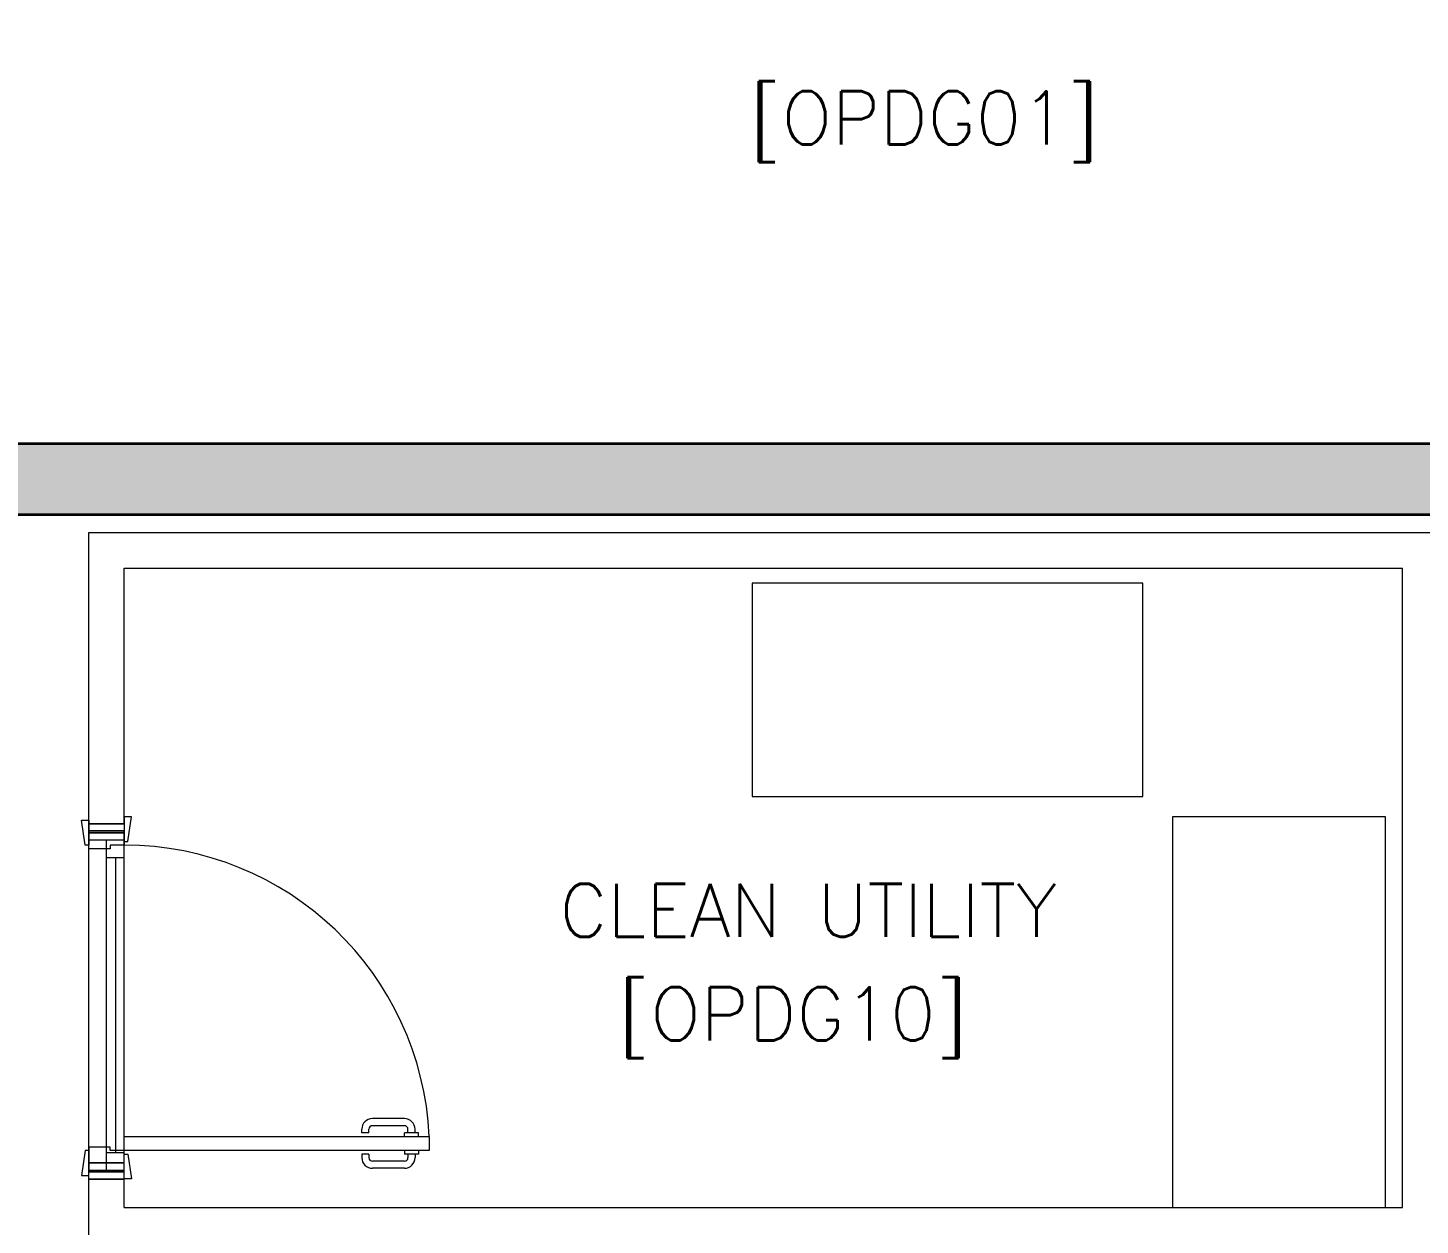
# Model space of a CAD drawing. Header units: inches. Extents: x -501855 to 57169, y -29325 to 19878.
# Drawn here: x 10226 to 14148, y -4697 to -1326 of the extents above; entities that cross this region are included whole.
import ezdxf
from ezdxf import colors
from ezdxf.entities.mleader import LeaderData, LeaderLine
from ezdxf.math import Vec2, Vec3

# ---------------------------------------------------------------- set-up
doc = ezdxf.new("R2010")
doc.units = ezdxf.units.IN
doc.header["$LTSCALE"] = 25
doc.header["$MEASUREMENT"] = 0
doc.linetypes.add('DASHDOT', pattern=[25.4, 12.7, -6.35, 0, -6.35])
doc.layers.get('0').update_dxf_attribs({"color": 8})
for name, color, linetype, lineweight in [('00-Ground Floor$0$72_EGR_BASE_TEXT', 252, 'Continuous', 5), ('00-Ground Floor$0$Aluminum', 251, 'Continuous', 5), ('00-Ground Floor$0$LOADING', 253, 'Continuous', 5), ('00-Ground Floor$0$Walls', 251, 'Continuous', 5), ('00-Ground Floor$0$Wooden Joinery', 251, 'Continuous', 5), ('E-LITE-CLNG-CNDT', 6, 'DASHDOT', 35), ('E-POWR-TEXT', 6, 'Continuous', 25), ('T-CABL-TRAY', 60, 'Continuous', 35)]:
    doc.layers.add(name, color=color, linetype=linetype, lineweight=lineweight)
doc.styles.add('00-Ground Floor$0$SIMPLEX', font='SIMPLEX.shx', dxfattribs={"height": 150})
doc.styles.add('DC_Elc_Romans', font='elc_romans.shx', dxfattribs={"width": 0.7})

# ---------------------------------------------------------------- blocks, each defined once
blk = doc.blocks.new('00-Ground Floor$0$A$C72370EFE')
at = {"layer": '00-Ground Floor$0$Wooden Joinery'}
for p, q in [((-0.01, -0.03), (-0.01, -0.07)), ((0, -0.03), (-0.01, -0.03)), ((0.04, -0.03), (0.05, -0.03)), ((0.05, -0.03), (0.05, -0.07)), ((-0.05, -0.07), (-0.05, -0.16)), ((-0.03, -0.07), (-0.03, -0.16)), ((-0.01, -0.04), (-0.02, -0.04)), ((-0.01, -0.06), (-0.02, -0.06)), ((0, -0.07), (-0.01, -0.07)), ((0.04, -0.07), (0.05, -0.07)), ((0.05, -0.04), (0.06, -0.04)), ((0.05, -0.06), (0.06, -0.06)), ((0.07, -0.07), (0.07, -0.16)), ((0.09, -0.07), (0.09, -0.16)), ((-0.01, -0.17), (-0.02, -0.17)), ((-0.01, -0.19), (-0.02, -0.19)), ((-0.01, -0.17), (-0.01, -0.19)), ((0.05, -0.17), (0.06, -0.17)), ((0.05, -0.17), (0.05, -0.19)), ((0.05, -0.19), (0.06, -0.19))]:
    blk.add_line(p, q, dxfattribs=at)
for centre, radius, start, end in [((-0.02, -0.07), 0.03, 90, 180), ((-0.02, -0.07), 0.01, 90, 180), ((0.06, -0.07), 0.03, 0, 90), ((0.06, -0.07), 0.01, 0, 90), ((-0.02, -0.16), 0.03, 180, 270), ((-0.02, -0.16), 0.01, 180, 270), ((0.06, -0.16), 0.01, 270, 0), ((0.06, -0.16), 0.03, 270, 0)]:
    blk.add_arc(centre, radius, start, end, dxfattribs=at)
blk = doc.blocks.new('00-Ground Floor$0$A$C5DAD61B4')
at = {"layer": '00-Ground Floor$0$Wooden Joinery'}
for points in [[(80, 959.1), (80, 969.1), (10, 979.1), (10, 959.1)], [(940, 959.1), (940, 969.1), (1010, 979.1), (1010, 959.1)], [(70, 859.1), (70, 849.1), (0, 839.1), (0, 859.1)], [(120, 859.1), (120, 0), (80, 0), (80, 859.1)], [(950, 859.1), (950, 849.1), (1020, 839.1), (1020, 859.1)]]:
    blk.add_lwpolyline(points, close=True, dxfattribs=at)
for points in [[(45, 859.1), (45, 959.1), (20, 959.1), (20, 859.1), (45, 859.1)], [(45, 859.1), (80, 859.1), (80, 899.1), (90, 899.1), (90, 959.1), (45, 959.1), (45, 859.1)], [(975, 859.1), (940, 859.1), (940, 899.1), (930, 899.1), (930, 959.1), (975, 959.1), (975, 859.1)], [(975, 859.1), (975, 959.1), (1000, 959.1), (1000, 859.1), (975, 859.1)]]:
    blk.add_lwpolyline(points, dxfattribs=at)
blk.add_arc((80, 859.1), 860, 272.666, 0, dxfattribs=at)
at = {"layer": '00-Ground Floor$0$Wooden Joinery', "xscale": 999.9999999998854, "yscale": 999.9999999998854, "zscale": 999.9999999998854, "rotation": 180}
blk.add_blockref('00-Ground Floor$0$A$C72370EFE', (120, 0), dxfattribs=at)
blk = doc.blocks.new('00-Ground Floor$0$A$C76ae8329')
at = {"layer": '00-Ground Floor$0$Aluminum'}
for p, q in [((202.1, 404.6), (1182.1, 404.6)), ((227.1, 404.6), (227.1, 304.6)), ((1157.1, 404.6), (1157.1, 304.6)), ((227.1, 354.6), (1157.1, 354.6)), ((277.1, 354.6), (277.1, 304.6)), ((1107.1, 354.6), (1107.1, 304.6)), ((1107.1, 329.6), (277.1, 329.6)), ((202.1, 304.6), (1182.1, 304.6))]:
    blk.add_line(p, q, dxfattribs=at)
at = {"layer": '00-Ground Floor$0$Walls'}
for p, q in [((202.1, 304.6), (202.1, 404.6)), ((202.1, 304.6), (202.1, 404.6)), ((202.1, 404.6), (202.1, 304.6)), ((1182.1, 304.6), (1182.1, 404.6)), ((1182.1, 304.6), (1182.1, 404.6)), ((1182.1, 404.6), (1182.1, 304.6))]:
    blk.add_line(p, q, dxfattribs=at)
blk = doc.blocks.new('00-Ground Floor')
at = {"layer": '00-Ground Floor$0$LOADING', "elevation": 0}
for points in [[(12266.9, -2890.1), (12266.9, -3490.1), (13366.9, -3490.1), (13366.9, -2890.1)], [(13450.1, -4647.4), (14050.1, -4647.4), (14050.1, -3547.4), (13450.1, -3547.4)]]:
    blk.add_lwpolyline(points, close=True, dxfattribs=at)
at = {"layer": '00-Ground Floor$0$Walls'}
for p, q in [((10397.9, -3567.4, 0), (10397.9, -2747.4, 0)), ((10397.9, -2747.4, 0), (14197.9, -2747.4, 0)), ((10497.9, -3567.4, 0), (10497.9, -2847.4, 0)), ((10497.9, -2847.4, 0), (14097.9, -2847.4, 0)), ((14097.9, -4647.4, 0), (14097.9, -2847.4, 0)), ((10497.9, -3567.4, 0), (10397.9, -3567.4, 0)), ((10397.9, -4847.4, 0), (10397.9, -4547.4, 0)), ((10497.9, -4547.4, 0), (10397.9, -4547.4, 0)), ((10497.9, -4647.4, 0), (10497.9, -4547.4, 0)), ((10497.9, -4647.4, 0), (14097.9, -4647.4, 0))]:
    blk.add_line(p, q, dxfattribs=at)
at = {"rotation": 90}
blk.add_blockref('00-Ground Floor$0$A$C76ae8329', (10802.6, -4769.6, 0), dxfattribs=at)
at = {"layer": '00-Ground Floor$0$Wooden Joinery', "rotation": 89.99999999999999}
blk.add_blockref('00-Ground Floor$0$A$C5DAD61B4', (11357, -4567.4, 0), dxfattribs=at)
at = {"layer": '00-Ground Floor$0$72_EGR_BASE_TEXT', "char_height": 150, "attachment_point": 2, "style": '00-Ground Floor$0$SIMPLEX'}
for s, insert in [('[OPDG01]', (12751.5, -1504.5, 0)), ('CLEAN UTILITY', (12424.6, -3736)), ('[OPDG10]', (12381.7, -4027.4, 0))]:
    blk.add_mtext(s, dxfattribs=dict(at, insert=insert))
blk = doc.blocks.new('*U103')
at = {"lineweight": 0}
h = blk.add_hatch(dxfattribs=at)
h.set_pattern_fill('HEX', color=253, scale=8, angle=180, style=0)
h.set_pattern_definition([(180, (-20899.527, -3e-10), (6e-13, -43.99409), [25.4, -50.8]), (300, (-20899.527, -3e-10), (38.1, 21.997045), [25.4, -50.8]), (240, (-20924.927, -3e-10), (38.1, -21.997045), [25.4, -50.8])])
h.paths.add_polyline_path([(-13430.7, 200), (-13430.7, 0), (0, 0), (0, 200)])
at = {"color": 0}
for p, q in [((0, 200), (-13430.7, 200)), ((0, 0), (-13430.7, 0))]:
    blk.add_line(p, q, dxfattribs=at)

msp = doc.modelspace()

# ---------------------------------------------------------------- block references
at = {"layer": 'E-LITE-CLNG-CNDT'}
msp.add_blockref('00-Ground Floor', (0, 0), dxfattribs=at)
at = {"layer": 'T-CABL-TRAY', "linetype": 'Continuous', "xscale": -1, "rotation": 180}
msp.add_blockref('*U103', (17797.7, -2497.4, 0), dxfattribs=at)

# ---------------------------------------------------------------- leaders
at = {"layer": 'E-POWR-TEXT'}
ml = msp.add_multileader_mtext('Standard', dxfattribs=at)
ml.set_content('CABLE TRAY FOR\\PLOW CURRENT DATA\\PCABLES ', color=256, style='DC_Elc_Romans')
ml.set_leader_properties(color=45)
ml.build(insert=Vec2(0, 0))
ml.multileader.update_dxf_attribs({"dogleg_length": 2, "arrow_head_size": 200, "scale": 100})
ctx = ml.context
ctx.base_point, ctx.scale, ctx.char_height, ctx.arrow_head_size, ctx.landing_gap_size, ctx.plane_origin = Vec3(25909, 4523.7), 100, 200, 200, 200, Vec3(31500.2, 4337.5)
ctx.text_align_type = 2
notes = []
notes.append((ctx, [(1, (1, 1, 0), (28540.4, 4523.7), (-1, 0), 84.7, [(2, [(30563.2, -2601.7)], 0, [])])]))
ctx.mtext.insert, ctx.mtext.width, ctx.mtext.alignment, ctx.mtext.flow_direction = Vec3(28255.7, 4623.7), 5291.736, 3, 5
for ctx, leaders in notes:
    for number, flags, end, landing, length, lines in leaders:
        leader = LeaderData()
        leader.index, (leader.has_last_leader_line, leader.has_dogleg_vector, leader.attachment_direction) = number, flags
        leader.last_leader_point, leader.dogleg_vector, leader.dogleg_length = Vec3(end), Vec3(landing), length
        for number, points, colour, breaks in lines:
            line = LeaderLine()
            line.index, line.vertices, line.color, line.breaks = number, Vec3.list(points), colors.encode_raw_color(colour), breaks
            leader.lines.append(line)
        ctx.leaders.append(leader)

doc.saveas('drawing.dxf')
